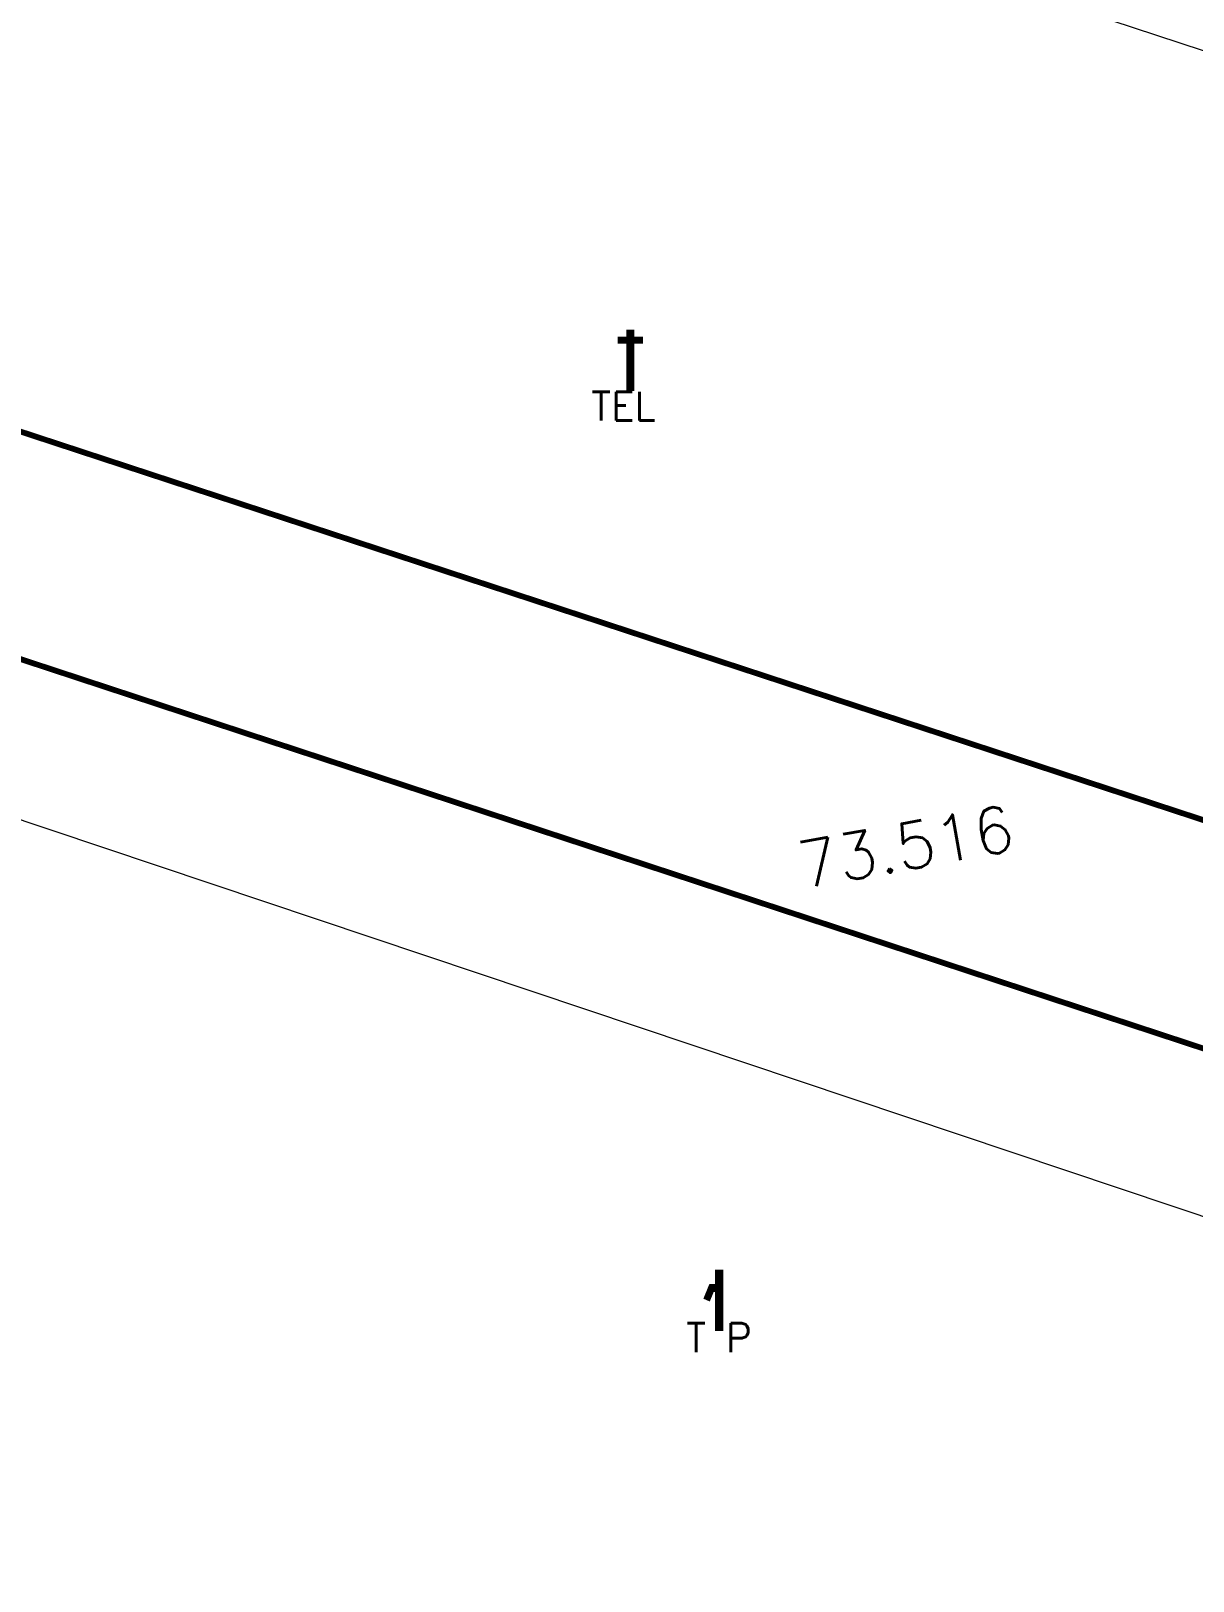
# Model space of a CAD drawing. Header units: inches. Extents: x 350994 to 353538, y 1581369 to 1583842.
# Drawn here: x 351421.02 to 351441.15, y 1583178.39 to 1583205.24 of the extents above; entities that cross this region are included whole.
import ezdxf
from ezdxf.enums import TextEntityAlignment as Align

# ---------------------------------------------------------------- set-up
doc = ezdxf.new("R2010")
doc.units = ezdxf.units.IN
doc.header["$MEASUREMENT"] = 0
doc.linetypes.add('1', pattern=[0])
for name, color, linetype in [('EP TF', 5, 'Continuous'), ('LEVELS', 184, 'Continuous'), ("ROAD'S", 1, '1'), ('TAP', 180, 'Continuous'), ('TELEPHONE', 62, 'Continuous')]:
    doc.layers.add(name, color=color, linetype=linetype)
doc.styles.add('ROMANS', font='ROMANS.shx')
doc.styles.get("Standard").update_dxf_attribs({"font": 'arial.ttf'})
doc.linetypes.add('SILT_FENCE', pattern='A,0.5,-0.2,["EP",Standard,S=0.1,R=0,X=-0.1,Y=-0.05],-0.2', length=0.9)

msp = doc.modelspace()

# ---------------------------------------------------------------- linework, layer by layer
at = {"layer": 'EP TF', "color": 252, "linetype": 'SILT_FENCE', "lineweight": 5, "ltscale": 6}
for points, elevation in [([(351860.599, 1583050.457), (351843.117, 1583054.927), (351805.428, 1583069.434), (351749.996, 1583088.043), (351693.324, 1583107.195), (351559.818, 1583166.634), (351530.996, 1583175.986), (351505.516, 1583184.189), (351479.554, 1583192.598), (351455.022, 1583200.395), (351427.507, 1583209.446), (351401.181, 1583217.744), (351377.104, 1583229.332), (351383.888, 1583253.394), (351390.184, 1583276.102), (351398.171, 1583304.68), (351406.613, 1583334.671), (351412.571, 1583355.244), (351419.656, 1583379.976), (351427.743, 1583409.247), (351437.315, 1583441.687)], 98.457), ([(352025.499, 1582984.555), (352013.883, 1582988.032), (351986.12, 1582998.117), (351951.915, 1583009.746), (351876.576, 1583035.217), (351840.261, 1583047.696), (351802.673, 1583060.544), (351762.275, 1583074.103), (351725.054, 1583086.642), (351691.929, 1583098.187), (351553.178, 1583146.847), (351517.646, 1583158.694), (351492.809, 1583167.263), (351468.143, 1583175.612), (351443.067, 1583184.115), (351416.279, 1583193.103), (351390.959, 1583201.595), (351371.294, 1583208.271), (351334.549, 1583220.761)], 97.614)]:
    msp.add_lwpolyline(points, dxfattribs=dict(at, elevation=elevation))
at = {"layer": "ROAD'S", "lineweight": 5, "const_width": 0.1}
for points in [[(351555.306, 1583169.633), (351551.477, 1583163.313), (351551.477, 1583163.313), (351547.92, 1583160.015), (351541.675, 1583157.461), (351530.115, 1583161.263), (351443.083, 1583190.995), (351393.516, 1583207.274), (351376.8, 1583213.469), (351374.718, 1583216.187), (351374.233, 1583219.494), (351374.622, 1583226.248), (351388.101, 1583275.027), (351388.101, 1583275.027)], [(351304.091, 1583161.22), (351358.679, 1583143.789), (351460.96, 1583109.702), (351522.085, 1583088.954), (351526.73, 1583088.676), (351527.686, 1583089.484), (351547.435, 1583147.465), (351548.201, 1583150.043), (351547.703, 1583151.231), (351540.484, 1583154.313), (351528.745, 1583157.78), (351442.317, 1583187.289), (351392.046, 1583203.837), (351392.046, 1583203.837)]]:
    msp.add_lwpolyline(points, dxfattribs=at)
at = {"layer": 'TAP', "lineweight": 5, "const_width": 0.07}
msp.add_lwpolyline([(351432.908, 1583183.5), (351432.798, 1583183.5), (351432.715, 1583183.297), (351432.762, 1583183.276), (351432.826, 1583183.432), (351432.908, 1583183.432), (351432.908, 1583182.754), (351432.978, 1583182.754), (351432.978, 1583183.749), (351432.908, 1583183.749)], close=True, dxfattribs=at)
msp.add_lwpolyline([(351432.908, 1583183.093), (351432.978, 1583183.093)], dxfattribs=at)
at = {"layer": 'TELEPHONE', "color": 66, "lineweight": 5, "const_width": 0.07}
for points in [[(351431.37, 1583199.036), (351431.44, 1583199.036), (351431.44, 1583200.032), (351431.37, 1583200.032), (351431.37, 1583199.036)], [(351431.37, 1583199.907), (351431.22, 1583199.907), (351431.22, 1583199.857), (351431.37, 1583199.857)], [(351431.37, 1583199.857), (351431.59, 1583199.857), (351431.59, 1583199.907), (351431.37, 1583199.907)]]:
    msp.add_lwpolyline(points, dxfattribs=at)

# ---------------------------------------------------------------- texts
at = {"layer": 'LEVELS', "lineweight": 9, "style": 'ROMANS'}
msp.add_text('73.516', height=0.8, rotation=10.2158, dxfattribs=at).set_placement((351436.177, 1583191.112, -28.331), align=Align.MIDDLE_CENTER)
at = {"layer": 'TAP', "lineweight": 9, "style": 'ROMANS'}
msp.add_text('T P', height=0.5, dxfattribs=at).set_placement((351432.942, 1583182.604), align=Align.MIDDLE_CENTER)
at = {"layer": 'TELEPHONE', "color": 66, "lineweight": 9, "style": 'ROMANS'}
msp.add_text('TEL', height=0.5, dxfattribs=at).set_placement((351430.728, 1583198.49, 200.559))

doc.saveas('drawing.dxf')
